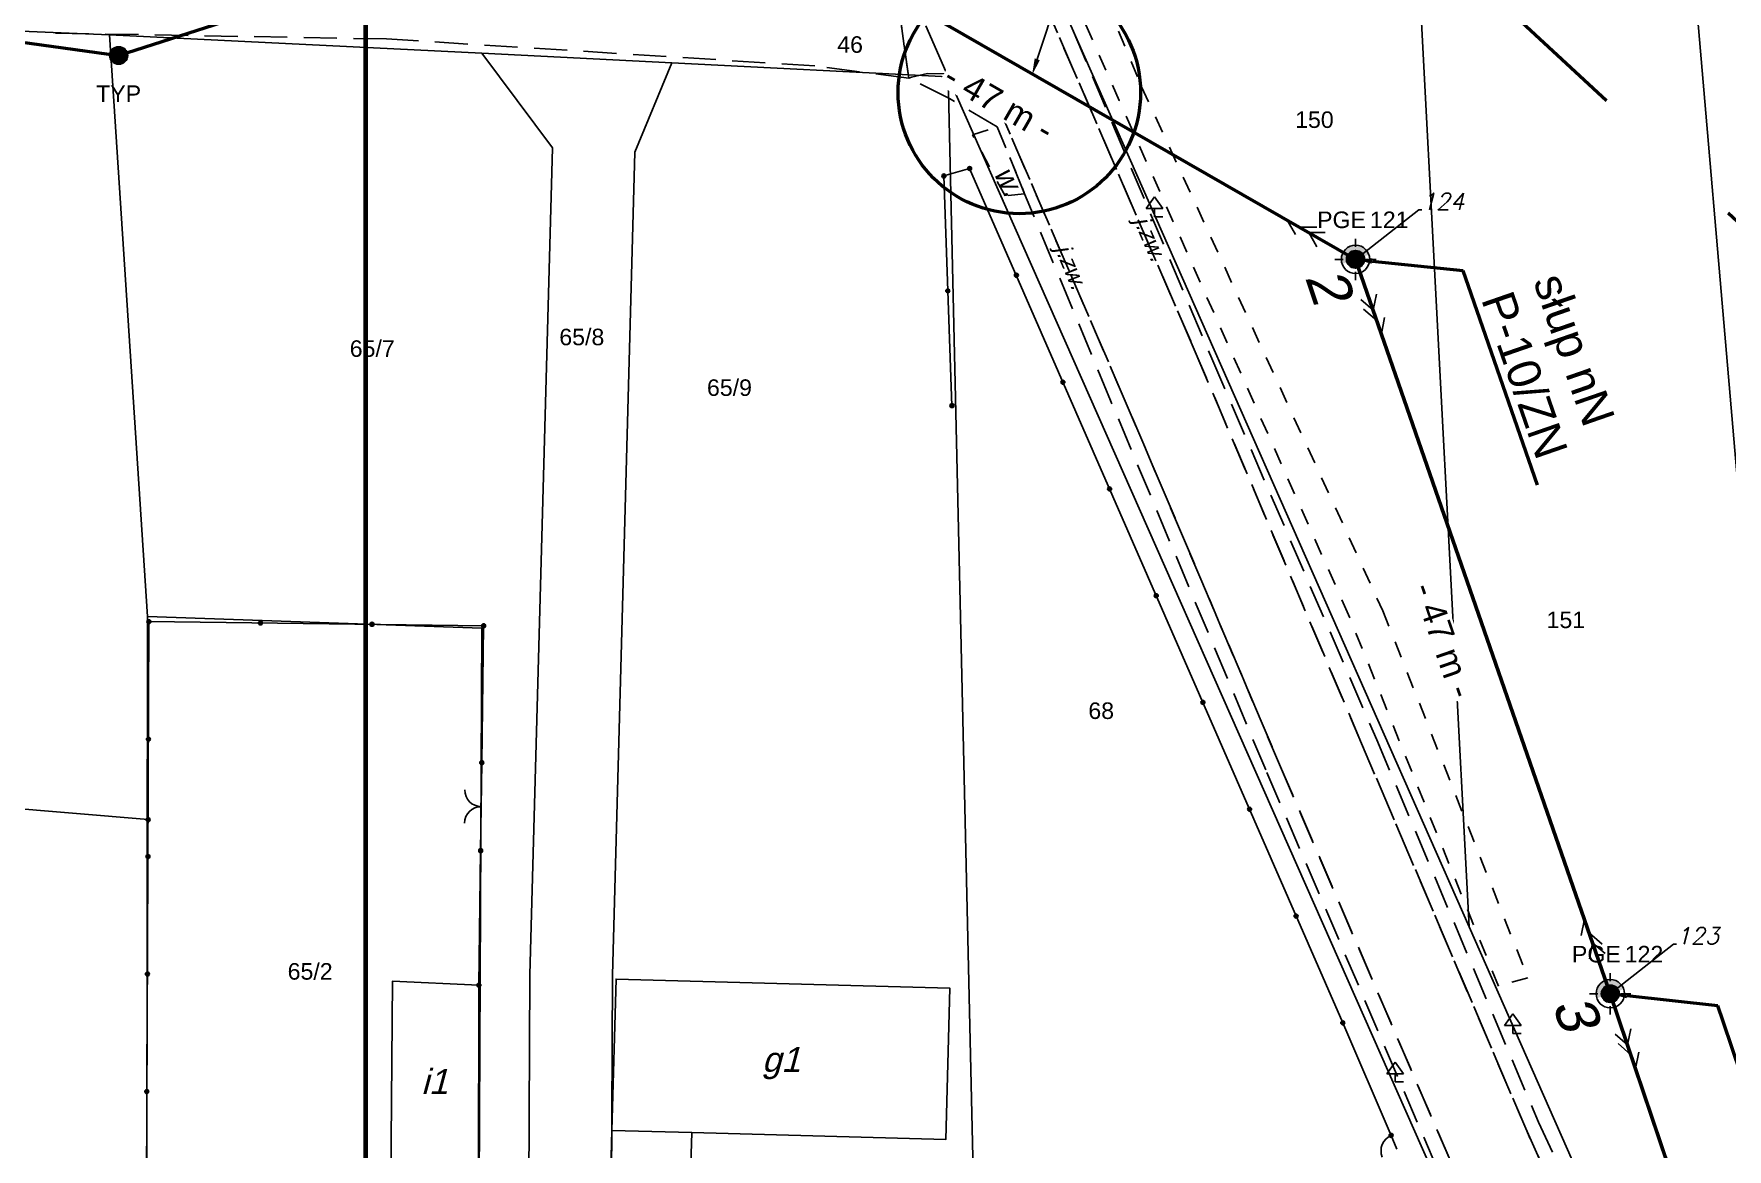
# Model space of a CAD drawing. Header units: metres. Extents: x 7542702 to 7555152, y 5804026 to 5815503.
# Drawn here: x 7549893.5 to 7549995.8, y 5805725.1 to 5805792.5 of the extents above; entities that cross this region are included whole.
import ezdxf
from ezdxf import colors
from ezdxf.entities.mleader import LeaderData, LeaderLine
from ezdxf.enums import TextEntityAlignment as Align
from ezdxf.math import Vec2, Vec3

# ---------------------------------------------------------------- set-up
doc = ezdxf.new("R2010")
doc.units = ezdxf.units.M
for name, pattern in [('4001', [0]), ('4002', [2, 1, -1]), ('4003', [3, 2, -1])]:
    doc.linetypes.add(name, pattern=pattern)
doc.layers.add('!tele', color=30, linetype='Continuous', lineweight=50, plot=False)
for name, color, linetype, lineweight in [('!trafo', 6, '4002', 50), ('_numery slupow etap 4 cz. 2', 7, 'Continuous', 40), ('_PRZEWIESZENIA', 6, 'Continuous', 50), ('_SIEC_NAPOWIETRZNA', 5, 'Continuous', 50), ('_SLUP_DZIERZAWIONY_ENERGETYCZNY', 1, 'Continuous', 30), ('_SLUP_PROJEKTOWANY', 4, 'Continuous', 30)]:
    doc.layers.add(name, color=color, linetype=linetype, lineweight=lineweight)
for name, color, linetype in [('_MM opisy', 7, 'Continuous'), ('_MM slupy', 5, 'Continuous'), ('Budynki', 7, 'Continuous'), ('Drogi', 135, 'Continuous'), ('Dzialki', 165, 'Continuous'), ('Linie_napowietrzne', 184, 'Continuous'), ('makro-numeracja-punktow', 7, 'Continuous'), ('Ogrodzenia', 184, 'Continuous'), ('SYSTEM', 250, 'Continuous'), ('Wody', 184, 'Continuous')]:
    doc.layers.add(name, color=color, linetype=linetype)
doc.layers.add('DIM', color=7, linetype='Continuous', plot=False)
doc.styles.add('DYN_DIM', font='arial.ttf')
doc.styles.add('GeodText', font='romans.shx', dxfattribs={"oblique": 14.323945})
doc.styles.get("Standard").update_dxf_attribs({"font": 'arial.ttf'})
doc.dimstyles.new('opis linie', dxfattribs={"dimtxt": 1.5, "dimasz": 0.18, "dimexe": 0.18, "dimexo": 0.0625, "dimgap": 2.5, "dimtad": 4, "dimdec": 0, "dimzin": 0, "dimdsep": 46, "dimtxsty": 'Standard', "dimcen": 0.09, "dimse1": 1, "dimse2": 1, "dimsd1": 1, "dimsd2": 1, "dimclrt": 256, "dimadec": 0, "dimazin": 0, "dimtfac": 1, "dimtdec": 0, "dimtofl": 0, "dimtmove": 0, "dimatfit": 3, "dimfxl": 1, "dimtfill": 1, "dimtolj": 1, "dimtzin": 0, "dimarcsym": 0})
doc.dimstyles.get("Standard").update_dxf_attribs({"dimtxt": 0.18, "dimasz": 0.18, "dimexe": 0.18, "dimexo": 0.0625, "dimgap": 0.09, "dimtad": 0, "dimtih": 1, "dimtoh": 1, "dimdec": 4, "dimzin": 0, "dimdsep": 46, "dimtxsty": 'Standard', "dimcen": 0.09, "dimadec": 0, "dimazin": 0, "dimtfac": 1, "dimtdec": 4, "dimtofl": 0, "dimtmove": 0, "dimatfit": 3, "dimfxl": 1, "dimtolj": 1, "dimtzin": 0, "dimarcsym": 0})

# ---------------------------------------------------------------- blocks, each defined once
blk = doc.blocks.new('1363')
at = {"layer": 'Linie_napowietrzne', "color": 184, "linetype": 'Continuous'}
for p, q in [((0, 1.5), (0, 2.5)), ((-1.5, 0), (-2.5, 0)), ((1.5, 0), (2.5, 0)), ((0, -1.5), (0, -2.5))]:
    blk.add_line(p, q, dxfattribs=at)
blk.add_circle((0, 0), 0.5, dxfattribs=at)
blk = doc.blocks.new('2283')
at = {"layer": 'Ogrodzenia', "color": 184, "linetype": 'Continuous'}
blk.add_line((0, 0), (0, 1), dxfattribs=at)
blk = doc.blocks.new('1283')
at = {"layer": 'Ogrodzenia', "color": 184, "linetype": 'Continuous'}
for centre, start, end in [((0, 2), 270, 0), ((0, -2), 0, 90)]:
    blk.add_arc(centre, 2, start, end, dxfattribs=at)
blk = doc.blocks.new('1281')
at = {"layer": 'Ogrodzenia', "color": 184, "linetype": 'Continuous'}
for radius in [0.24, 0.16, 0.08]:
    blk.add_circle((0, 0), radius, dxfattribs=at)
blk = doc.blocks.new('2284')
at = {"layer": 'Ogrodzenia', "color": 184, "linetype": 'Continuous'}
blk.add_line((0, 0), (0, 1), dxfattribs=at)
blk = doc.blocks.new('1284')
at = {"layer": 'Ogrodzenia', "color": 184, "linetype": 'Continuous'}
blk.add_arc((0, 2), 2, 270, 0, dxfattribs=at)
blk = doc.blocks.new('1573')
at = {"layer": 'Drogi', "color": 8, "linetype": 'Continuous'}
for p, q in [((0, 2.41), (-1, 1)), ((1, 1), (0, 2.41)), ((-1, 1), (0, 1)), ((0, 0), (0, 1)), ((0, 1), (1, 1)), ((1, 0), (0, 0))]:
    blk.add_line(p, q, dxfattribs=at)
blk = doc.blocks.new('1361')
at = {"layer": 'Linie_napowietrzne', "color": 184, "linetype": 'Continuous'}
blk.add_circle((0, 0), 0.5, dxfattribs=at)
blk = doc.blocks.new('1367')
at = {"layer": 'Linie_napowietrzne', "color": 30, "linetype": 'Continuous'}
for p, q in [((0, 0.5), (0, 10.5)), ((-1, 7.8), (0, 9.53)), ((0, 7.8), (1.04, 5.99))]:
    blk.add_line(p, q, dxfattribs=at)
blk = doc.blocks.new('1047')
at = {"layer": 'SYSTEM', "color": 250, "linetype": 'Continuous'}
blk.add_line((0, 1), (0, 11), dxfattribs=at)
blk = doc.blocks.new('1046')
at = {"layer": 'SYSTEM', "color": 250, "linetype": 'Continuous'}
for p, q in [((0, 1), (0, 11)), ((-1, 4.8), (0, 6.5)), ((1, 4.8), (0, 6.5))]:
    blk.add_line(p, q, dxfattribs=at)
blk = doc.blocks.new('SLUP_DZIERZAWIONY')
h = blk.add_hatch(color=256)
h.dxf.hatch_style = 1
h.paths.add_polyline_path([(0.53, 0, 1), (-0.53, 0, 1)])
at = {"lineweight": 30}
blk.add_circle((0, 0), 0.527, dxfattribs=at)
at = {"color": 7, "style": 'DYN_DIM', "flags": 13}
blk.add_attdef('ODC_FUNKCJONALNY', text='', height=1, dxfattribs=at).set_placement((0.36, 3.33), align=Align.CENTER)
at = {"color": 7, "flags": 12}
blk.add_attdef('WLASCICIEL', text='', height=1, dxfattribs=at).set_placement((0.63, 1.89), align=Align.RIGHT)
blk.add_attdef('SLUP_NUMER', (0.87, 1.89), '', height=1, dxfattribs=at)
blk.add_attdef('TYP', text='', height=1, dxfattribs=at).set_placement((0, -2.82), align=Align.CENTER)
blk = doc.blocks.new('SLUP_PROJEKTOWANY')
h = blk.add_hatch(color=256)
h.dxf.hatch_style = 1
h.paths.add_polyline_path([(0.53, 0, 1), (-0.53, 0, 1)])
at = {"lineweight": 30}
blk.add_circle((0, 0), 0.527, dxfattribs=at)
at = {"color": 7, "lineweight": -3, "style": 'DYN_DIM', "flags": 13}
blk.add_attdef('ODC_FUNKCJONALNY', text='', height=1, dxfattribs=at).set_placement((0.36, 3.76), align=Align.CENTER)
at = {"color": 7, "flags": 12}
blk.add_attdef('WLASCICIEL', text='', height=1, dxfattribs=at).set_placement((1.26, 2.33), align=Align.RIGHT)
blk.add_attdef('SLUP_NUMER', (1.51, 2.33), '', height=1, dxfattribs=at)
blk.add_attdef('TYP', text='', height=1, dxfattribs=at).set_placement((0, -2.81), align=Align.CENTER)
blk = doc.blocks.new('ZN')
at = {"layer": '_MM slupy', "transparency": 33554687}
h = blk.add_hatch(color=256, dxfattribs=at)
h.dxf.hatch_style = 1
h.paths.add_polyline_path([(0, -0.86), (0, 0.86, 1)])
at = {"layer": '_MM slupy'}
blk.add_circle((0, 0), 0.857, dxfattribs=at)
blk = doc.blocks.new('*D184')
at = {"layer": 'Defpoints', "color": 0}
for p in [(7549988.74, 5805734.51), (7549989.45, 5805734.75), (7550001.52, 5805696.65)]:
    blk.add_point(p, dxfattribs=at)
at = {"layer": 'DIM', "insert": (7549992.75, 5805714.78), "char_height": 1.5, "attachment_point": 5, "rotation": 288.6471, "bg_fill": 3, "box_fill_scale": 1.1, "bg_fill_color": 9, "bg_fill_true_color": 13158600, "bg_fill_transparency": 0}
blk.add_mtext('\\A1;- 40 m -', dxfattribs=at)
blk = doc.blocks.new('*D185')
at = {"layer": 'Defpoints', "color": 0}
for p in [(7549973.35, 5805778.88), (7549974.06, 5805779.13), (7549988.74, 5805734.51)]:
    blk.add_point(p, dxfattribs=at)
at = {"layer": 'DIM', "insert": (7549978.68, 5805755.88), "char_height": 1.5, "attachment_point": 5, "rotation": 289.1341, "bg_fill": 3, "box_fill_scale": 1.1, "bg_fill_color": 9, "bg_fill_true_color": 13158600, "bg_fill_transparency": 0}
blk.add_mtext('\\A1;- 47 m -', dxfattribs=at)
blk = doc.blocks.new('*D186')
at = {"layer": 'Defpoints', "color": 0}
for p in [(7549933.17, 5805802.84), (7549932.8, 5805802.18), (7549973.35, 5805778.88)]:
    blk.add_point(p, dxfattribs=at)
at = {"layer": 'DIM', "insert": (7549951.83, 5805788.36), "char_height": 1.5, "attachment_point": 5, "rotation": 330.1155, "bg_fill": 3, "box_fill_scale": 1.1, "bg_fill_color": 9, "bg_fill_true_color": 13158600, "bg_fill_transparency": 0}
blk.add_mtext('\\A1;- 47 m -', dxfattribs=at)
blk = doc.blocks.new('q')
at = {"layer": '_MM slupy'}
blk.add_blockref('ZN', (0, 0), dxfattribs=at)
at = {"layer": '_MM opisy'}
ml = blk.add_multileader_mtext('Standard', dxfattribs=at)
ml.set_content('\\pxql;słup nN\\PP-10/ZN', color=256)
ml.set_leader_properties()
ml.build(insert=Vec2(0, 0))
ml.multileader.update_dxf_attribs({"has_text_frame": 1, "text_left_attachment_type": 5, "text_right_attachment_type": 5, "dogleg_length": 1, "arrow_head_size": 1})
ctx = ml.context
ctx.base_point, ctx.char_height, ctx.arrow_head_size, ctx.landing_gap_size, ctx.plane_origin = Vec3(3.75, 5.9), 2, 1, 1, Vec3(1.72, -1.42)
ctx.left_attachment, ctx.right_attachment = 5, 5
notes = []
notes.append((ctx, [(0, (1, 1, 0), (2.75, 5.9), (1, 0), 1, [(0, [(0, 0), (2.75, 5.9)], 0, [])])]))
ctx.mtext.insert, ctx.mtext.flow_direction = Vec3(4.75, 11.7), 5
ctx.mtext.has_bg_fill, ctx.mtext.bg_color, ctx.mtext.bg_scale_factor, ctx.mtext.bg_transparency, ctx.mtext.use_window_bg_color = 1, -1023410175, 1, 0, 1
for ctx, leaders in notes:
    for number, flags, end, landing, length, lines in leaders:
        leader = LeaderData()
        leader.index, (leader.has_last_leader_line, leader.has_dogleg_vector, leader.attachment_direction) = number, flags
        leader.last_leader_point, leader.dogleg_vector, leader.dogleg_length = Vec3(end), Vec3(landing), length
        for number, points, colour, breaks in lines:
            line = LeaderLine()
            line.index, line.vertices, line.color, line.breaks = number, Vec3.list(points), colors.encode_raw_color(colour), breaks
            leader.lines.append(line)
        ctx.leaders.append(leader)

msp = doc.modelspace()

# ---------------------------------------------------------------- linework, layer by layer
at = {"layer": '!tele', "elevation": 142.33}
msp.add_lwpolyline([(7549932.8, 5805802.18), (7549973.35, 5805778.88), (7549988.74, 5805734.51), (7550001.52, 5805696.65), (7550011.5, 5805662.56), (7550042.39, 5805662.09), (7550072.26, 5805661.67), (7550095.77, 5805639.13), (7550131.02, 5805607.34), (7550177.55, 5805591.71), (7550226.66, 5805569.9), (7550259.5, 5805546.21), (7550307.73, 5805547.85), (7550356.12, 5805549.1)], dxfattribs=at)
at = {"layer": '!trafo', "ltscale": 10}
msp.add_lwpolyline([(7549210.97, 5805971.74), (7549186.51, 5805890.92), (7549758.63, 5805772.48), (7549780.18, 5805723.46), (7549839.54, 5805708.8), (7550034.64, 5805616.04), (7550225.72, 5805531.11), (7550299.47, 5805504.29), (7550434.68, 5805495.35), (7550436.91, 5805580.28), (7550233.54, 5805622.74), (7550079.34, 5805684.2), (7550017.88, 5805761.3), (7549901, 5805869.43)], close=True, dxfattribs=at)
at = {"layer": '_SIEC_NAPOWIETRZNA'}
for points in [[(7549802.71, 5805806.8), (7549836.83, 5805799.78), (7549898.63, 5805791.2), (7549932.8, 5805802.18)], [(7550001.51, 5805696.66), (7549988.74, 5805734.51), (7549973.35, 5805778.88), (7549932.8, 5805802.18)]]:
    msp.add_lwpolyline(points, dxfattribs=at)
at = {"layer": 'Budynki', "color": 7, "linetype": '4001'}
for points in [[(7549928.43, 5805726.25, 0), (7549928.68, 5805735.39, 0), (7549948.85, 5805734.84, 0), (7549948.61, 5805725.71, 0), (7549933.25, 5805726.12, 0), (7549928.43, 5805726.25, 0)], [(7549915.08, 5805723.21, 0), (7549915.18, 5805735.27, 0), (7549920.39, 5805735.03, 0), (7549920.37, 5805723.17, 0), (7549915.08, 5805723.21, 0)], [(7549928.33, 5805722.34, 0), (7549928.43, 5805726.25, 0), (7549933.25, 5805726.12, 0), (7549933.14, 5805722.21, 0), (7549928.33, 5805722.34, 0)]]:
    msp.add_polyline3d(points, dxfattribs=at)
at = {"layer": 'Defpoints', "color": 4, "lineweight": 70}
msp.add_lwpolyline([(7549521.03, 5805959.82), (7549913.54, 5805959.82), (7549913.54, 5805676.42), (7549521.03, 5805676.42)], close=True, dxfattribs=at)
at = {"layer": 'Drogi', "color": 8, "linetype": '4003'}
for p, q in [((7549963.67, 5805773.29), (7549950.7, 5805803.31)), ((7549950.7, 5805803.31), (7549963.67, 5805773.29)), ((7549951.62, 5805803.74), (7549964.66, 5805772.89)), ((7549946.36, 5805789.83), (7549945.82, 5805793.75)), ((7549945.82, 5805793.75), (7549946.36, 5805789.83)), ((7549914.82, 5805792.2), (7549893.88, 5805792.56)), ((7549940.69, 5805790.57), (7549914.82, 5805792.2)), ((7549946.36, 5805789.83), (7549940.69, 5805790.57)), ((7549946.36, 5805789.83), (7549946.52, 5805789.89)), ((7549946.52, 5805789.89), (7549946.36, 5805789.83)), ((7549948.83, 5805788.59), (7549946.36, 5805789.83)), ((7549946.52, 5805789.89), (7549947.49, 5805790.11)), ((7549947.49, 5805790.11), (7549946.52, 5805789.89)), ((7549947.49, 5805790.11), (7549948.49, 5805790.09)), ((7549948.49, 5805790.09), (7549947.49, 5805790.11)), ((7549948.49, 5805790.09), (7549949.36, 5805789.86)), ((7549949.36, 5805789.86), (7549948.49, 5805790.09)), ((7549949.36, 5805789.86), (7549950.27, 5805789.44)), ((7549950.27, 5805789.44), (7549949.36, 5805789.86)), ((7549951.71, 5805786.88), (7549948.83, 5805788.59)), ((7549950.27, 5805789.44), (7549950.96, 5805788.97)), ((7549950.96, 5805788.97), (7549950.27, 5805789.44)), ((7549950.96, 5805788.97), (7549951.69, 5805788.29)), ((7549951.69, 5805788.29), (7549950.96, 5805788.97)), ((7549951.69, 5805788.29), (7549959.32, 5805770.6)), ((7549959.32, 5805770.6), (7549951.69, 5805788.29)), ((7549953.36, 5805782.84), (7549951.71, 5805786.88)), ((7549958.55, 5805770.36), (7549953.36, 5805782.84)), ((7549973.72, 5805749.62), (7549963.67, 5805773.29)), ((7549963.67, 5805773.29), (7549973.72, 5805749.62)), ((7549964.66, 5805772.89), (7549974.63, 5805749.86)), ((7549967.93, 5805748.03), (7549958.55, 5805770.36)), ((7549959.32, 5805770.6), (7549968.82, 5805748.22)), ((7549968.82, 5805748.22), (7549959.32, 5805770.6)), ((7549983.63, 5805726.37), (7549973.72, 5805749.62)), ((7549973.72, 5805749.62), (7549983.63, 5805726.37)), ((7549974.63, 5805749.86), (7549984.4, 5805726.75)), ((7549978.26, 5805724), (7549967.93, 5805748.03)), ((7549968.82, 5805748.22), (7549979.06, 5805724.46)), ((7549979.06, 5805724.46), (7549968.82, 5805748.22)), ((7549986.37, 5805720.28), (7549983.63, 5805726.37)), ((7549983.63, 5805726.37), (7549986.37, 5805720.28)), ((7549984.4, 5805726.75), (7549986.86, 5805721.44))]:
    msp.add_line(p, q, dxfattribs=at)
at = {"layer": 'Dzialki'}
for p, q in [((7549980.21, 5805738.56), (7549966.78, 5805993.03)), ((7549966.78, 5805993.03), (7549980.21, 5805738.56)), ((7550004.18, 5805674.87), (7549977.55, 5805985.76)), ((7549977.55, 5805985.76), (7550004.18, 5805674.87)), ((7549980.21, 5805738.56), (7549948.28, 5805810.82)), ((7549948.28, 5805810.82), (7549980.21, 5805738.56)), ((7549802.06, 5805796.33), (7549898.08, 5805792.45)), ((7549898.08, 5805792.45), (7549802.06, 5805796.33)), ((7549947.39, 5805792.99), (7549948.74, 5805789.91)), ((7549948.74, 5805789.91), (7549947.39, 5805792.99)), ((7549898.08, 5805792.45), (7549920.58, 5805791.33)), ((7549900.38, 5805757.3), (7549898.08, 5805792.45)), ((7549898.08, 5805792.45), (7549900.38, 5805757.3)), ((7549920.58, 5805791.33), (7549898.08, 5805792.45)), ((7549924.84, 5805785.61), (7549920.58, 5805791.33)), ((7549920.58, 5805791.33), (7549932.04, 5805790.75)), ((7549920.58, 5805791.33), (7549924.84, 5805785.61)), ((7549932.04, 5805790.75), (7549920.58, 5805791.33)), ((7549932.04, 5805790.75), (7549929.82, 5805785.35)), ((7549929.82, 5805785.35), (7549932.04, 5805790.75)), ((7549932.04, 5805790.75), (7549948.74, 5805789.91)), ((7549948.74, 5805789.91), (7549932.04, 5805790.75)), ((7549948.74, 5805789.91), (7549951.43, 5805672.5)), ((7549948.74, 5805789.91), (7549980.95, 5805717.12)), ((7549951.43, 5805672.5), (7549948.74, 5805789.91)), ((7549980.95, 5805717.12), (7549948.74, 5805789.91)), ((7549923.47, 5805735.65), (7549924.84, 5805785.61)), ((7549924.84, 5805785.61), (7549923.47, 5805735.65)), ((7549929.82, 5805785.35), (7549928.47, 5805735.64)), ((7549928.47, 5805735.64), (7549929.82, 5805785.35)), ((7549900.29, 5805700.3), (7549900.38, 5805757.3)), ((7549900.38, 5805757.3), (7549900.29, 5805700.3)), ((7549900.38, 5805757.3), (7549920.57, 5805756.6)), ((7549920.57, 5805756.6), (7549900.38, 5805757.3)), ((7549920.57, 5805756.6), (7549920.28, 5805696.19)), ((7549920.28, 5805696.19), (7549920.57, 5805756.6)), ((7550000.72, 5805692.17), (7549980.21, 5805738.56)), ((7549980.21, 5805738.56), (7550000.72, 5805692.17)), ((7549923.27, 5805695.58), (7549923.47, 5805735.65)), ((7549923.47, 5805735.65), (7549923.27, 5805695.58)), ((7549928.47, 5805735.64), (7549928.2, 5805675.27)), ((7549928.2, 5805675.27), (7549928.47, 5805735.64))]:
    msp.add_line(p, q, dxfattribs=at)
at = {"layer": 'Ogrodzenia', "color": 184, "linetype": '4001'}
for p, q in [((7549950.04, 5805784.37), (7549948.48, 5805783.92)), ((7549948.48, 5805783.92), (7549948.97, 5805770.04)), ((7549972.58, 5805732.75), (7549950.04, 5805784.37)), ((7549900.46, 5805756.99), (7549900.2, 5805700.2)), ((7549920.68, 5805756.74), (7549900.46, 5805756.99)), ((7549920.57, 5805748.47), (7549920.68, 5805756.74)), ((7549900.41, 5805745.03), (7549870.85, 5805747.5)), ((7549920.39, 5805735.03), (7549920.5, 5805743.15)), ((7549975.5, 5805725.95), (7549972.58, 5805732.75))]:
    msp.add_line(p, q, dxfattribs=at)
at = {"layer": 'Wody', "color": 184, "linetype": '4002'}
for points in [[(7549949.85, 5805814.85, 0), (7549960.43, 5805789.3, 0), (7549975, 5805757.64, 0), (7549983.76, 5805735.48, 0), (7549981.98, 5805734.96, 0), (7549972.93, 5805757.4, 0), (7549959.07, 5805788.48, 0), (7549947.65, 5805814.39, 0), (7549949.85, 5805814.85, 0)], [(7549950.21, 5805786.41, 0), (7549951.71, 5805786.88, 0), (7549953.36, 5805782.84, 0), (7549952.18, 5805782.71, 0), (7549950.21, 5805786.41, 0)]]:
    msp.add_polyline3d(points, dxfattribs=at)

# ---------------------------------------------------------------- block references
at = {"layer": '_SLUP_DZIERZAWIONY_ENERGETYCZNY'}
for p, values in [((7549973.35, 5805778.88, 142.69), {'WLASCICIEL': 'PGE', 'SLUP_NUMER': '121'}), ((7549988.74, 5805734.51, 142.76), {'WLASCICIEL': 'PGE', 'SLUP_NUMER': '122'})]:
    msp.add_blockref('SLUP_DZIERZAWIONY', p, dxfattribs=at).add_auto_attribs(values)
at = {"layer": '_SLUP_PROJEKTOWANY'}
msp.add_blockref('SLUP_PROJEKTOWANY', (7549898.63, 5805791.2), dxfattribs=at).add_auto_attribs({'WLASCICIEL': 'PROJ', 'SLUP_NUMER': '4', 'TYP': 'TYP'})
at = {"layer": 'Drogi', "color": 8, "xscale": 0.5, "yscale": 0.5, "zscale": 0.5}
for p in [(7549961.21, 5805781.45), (7549982.85, 5805732.1), (7549975.74, 5805729.18)]:
    msp.add_blockref('1573', p, dxfattribs=at)
at = {"layer": 'Linie_napowietrzne', "color": 1}
for name, p, xscale, yscale, zscale, rotation in [('1046', (7549973.35, 5805778.88), 0.5, 0.5, 0.5, 60.11548699999997), ('1047', (7549973.35, 5805778.88), 0.5, 0.5, 0.5, 60.11548699999997), ('1046', (7549973.35, 5805778.88), 0.4999999999999999, 0.4999999999999999, 0.4999999999999999, 199.1340669999999), ('1047', (7549973.35, 5805778.88), 0.4999999999999999, 0.4999999999999999, 0.4999999999999999, 199.1340669999999), ('1046', (7549988.74, 5805734.51), 0.5, 0.5, 0.5, 19.13406700000002), ('1047', (7549988.74, 5805734.51), 0.5, 0.5, 0.5, 19.13406700000002), ('1046', (7549988.74, 5805734.51), 0.4999999999999999, 0.4999999999999999, 0.4999999999999999, 198.647144), ('1047', (7549988.74, 5805734.51), 0.4999999999999999, 0.4999999999999999, 0.4999999999999999, 198.647144)]:
    msp.add_blockref(name, p, dxfattribs=dict(at, xscale=xscale, yscale=yscale, zscale=zscale, rotation=rotation))
at = {"layer": 'Linie_napowietrzne', "color": 30}
for p, xscale, yscale, zscale, rotation in [((7549973.35, 5805778.88), 0.5, 0.5, 0.5, 60.118357), ((7549973.35, 5805778.88), 0.5, 0.5, 0.5, 60.118357), ((7549973.35, 5805778.88), 0.4999999999999999, 0.4999999999999999, 0.4999999999999999, 199.1294089999999), ((7549973.35, 5805778.88), 0.4999999999999999, 0.4999999999999999, 0.4999999999999999, 199.1294089999999), ((7549988.74, 5805734.51), 0.5, 0.5, 0.5, 19.12940900000001), ((7549988.74, 5805734.51), 0.5, 0.5, 0.5, 19.12940900000001), ((7549988.74, 5805734.51), 0.4999999999999999, 0.4999999999999999, 0.4999999999999999, 198.6525959999998), ((7549988.74, 5805734.51), 0.4999999999999999, 0.4999999999999999, 0.4999999999999999, 198.6525959999998)]:
    msp.add_blockref('1367', p, dxfattribs=dict(at, xscale=xscale, yscale=yscale, zscale=zscale, rotation=rotation))
at = {"layer": 'Linie_napowietrzne', "color": 184, "xscale": 0.5, "yscale": 0.5, "zscale": 0.5}
for name, p in [('1363', (7549973.35, 5805778.88, 142.69)), ('1363', (7549973.35, 5805778.88, 142.69)), ('1361', (7549973.35, 5805778.88, 142.69)), ('1361', (7549973.35, 5805778.88, 142.69)), ('1363', (7549988.74, 5805734.51, 142.76)), ('1363', (7549988.74, 5805734.51, 142.76)), ('1361', (7549988.74, 5805734.51, 142.76)), ('1361', (7549988.74, 5805734.51, 142.76))]:
    msp.add_blockref(name, p, dxfattribs=at)
at = {"layer": 'Ogrodzenia', "color": 184, "xscale": 0.5, "yscale": 0.5, "zscale": 0.5}
for p in [(7549950.04, 5805784.37), (7549950.04, 5805784.37), (7549948.48, 5805783.92), (7549948.48, 5805783.92), (7549952.86, 5805777.92), (7549948.72, 5805776.98), (7549955.67, 5805771.46), (7549948.97, 5805770.04), (7549958.49, 5805765.01), (7549961.31, 5805758.56), (7549900.46, 5805756.99), (7549900.46, 5805756.99), (7549907.2, 5805756.91), (7549913.94, 5805756.83), (7549920.68, 5805756.74), (7549920.68, 5805756.74), (7549964.13, 5805752.11), (7549900.43, 5805749.89), (7549920.57, 5805748.47), (7549966.95, 5805745.66), (7549900.41, 5805745.03), (7549900.4, 5805742.8), (7549920.5, 5805743.15), (7549969.76, 5805739.2), (7549900.37, 5805735.7), (7549920.39, 5805735.03), (7549972.58, 5805732.75), (7549972.58, 5805732.75), (7549900.33, 5805728.6), (7549975.5, 5805725.95)]:
    msp.add_blockref('1281', p, dxfattribs=at)
at = {"layer": 'Ogrodzenia', "color": 184}
for name, p, xscale, yscale, rotation in [('2283', (7549920.57, 5805748.47), 0.5, 5.316461, 179.245584), ('2284', (7549975.5, 5805725.95), 0.4999999999999999, 0.900777, 202.8645079999998)]:
    msp.add_blockref(name, p, dxfattribs=dict(at, xscale=xscale, yscale=yscale, rotation=rotation))
for name, p, xscale, yscale, zscale, rotation in [('1283', (7549920.53, 5805745.81), 0.5, 0.5, 0.5, 179.245584), ('1284', (7549975.5, 5805725.95), 0.4999999999999999, 0.4999999999999999, 0.4999999999999999, 202.8645079999998)]:
    msp.add_blockref(name, p, dxfattribs=dict(at, xscale=xscale, yscale=yscale, zscale=zscale, rotation=rotation))

# ---------------------------------------------------------------- texts
at = {"layer": 'Budynki', "color": 7, "oblique": 15}
for s, p in [('g1', (7549937.49, 5805729.79)), ('i1', (7549916.9, 5805728.46))]:
    msp.add_text(s, height=1.5, rotation=359.97, dxfattribs=at).set_placement(p)
at = {"layer": 'Drogi', "color": 8, "oblique": 15}
for rotation, p in [(293.4084, (7549959.93, 5805781.23)), (292.7102, (7549955.17, 5805779.54))]:
    msp.add_text('j.zw.', height=1, rotation=rotation, dxfattribs=at).set_placement(p)
at = {"layer": 'Dzialki'}
for s, p in [('46', (7549942.04, 5805791.36)), ('150', (7549969.7, 5805786.82)), ('65/8', (7549925.25, 5805773.69)), ('65/7', (7549912.59, 5805772.99)), ('65/9', (7549934.17, 5805770.63)), ('151', (7549984.89, 5805756.6)), ('68', (7549957.21, 5805751.11)), ('65/2', (7549908.84, 5805735.36))]:
    msp.add_text(s, height=1, dxfattribs=at).set_placement(p)
at = {"layer": 'makro-numeracja-punktow', "color": 6, "char_height": 1, "attachment_point": 7, "line_spacing_factor": 0.8, "style": 'GeodText'}
for s, insert in [('124', (7549977.35, 5805781.88)), ('123', (7549992.74, 5805737.51))]:
    msp.add_mtext(s, dxfattribs=dict(at, insert=insert))
at = {"layer": 'Wody', "color": 184, "oblique": 15}
msp.add_text('w.', height=1.25, rotation=298.0323, dxfattribs=at).set_placement((7549951.45, 5805784.1))

# ---------------------------------------------------------------- leaders
at = {"layer": 'makro-numeracja-punktow', "color": 6, "has_arrowhead": 0, "annotation_type": 0, "has_hookline": 1, "hookline_direction": 0}
for points, text_width in [([(7549973.35, 5805778.88), (7549977.17, 5805781.88), (7549977.35, 5805781.88)], 2.35), ([(7549988.74, 5805734.51), (7549992.56, 5805737.51), (7549992.74, 5805737.51)], 2.43)]:
    msp.add_leader(points, dimstyle='Standard', dxfattribs=dict(at, text_width=text_width))

# ---------------------------------------------------------------- next in the draw order: block references
at = {"layer": '!tele'}
for p, rotation in [((7549973.35, 5805778.88), 289.1340666324703), ((7549988.74, 5805734.51), 288.6471443674744)]:
    msp.add_blockref('q', p, dxfattribs=dict(at, rotation=rotation))

# ---------------------------------------------------------------- next in the draw order: dimensions: what is measured, and where the dimension line sits
at = {"layer": 'DIM'}
dim = msp.add_aligned_dim(p1=(7550001.52, 5805696.65), p2=(7549988.74, 5805734.51), distance=-0.75, dimstyle='opis linie', override={"dimpost": '- <> m -'}, dxfattribs=at)
dim.commit()
dim.dimension.update_dxf_attribs({"geometry": '*D184', "text_midpoint": (7549992.75, 5805714.78)})

# ---------------------------------------------------------------- next in the draw order: dimensions: what is measured, and where the dimension line sits
dim = msp.add_aligned_dim(p1=(7549988.74, 5805734.51), p2=(7549973.35, 5805778.88), distance=-0.75, dimstyle='opis linie', override={"dimpost": '- <> m -'}, dxfattribs=at)
dim.commit()
dim.dimension.update_dxf_attribs({"geometry": '*D185', "text_midpoint": (7549978.68, 5805755.88)})

# ---------------------------------------------------------------- next in the draw order: texts
at = {"layer": '_numery slupow etap 4 cz. 2', "oblique": 10}
for s, p in [('2', (7549970.28, 5805777.81)), ('3', (7549985.23, 5805733.87))]:
    msp.add_text(s, height=2.5, rotation=288.4266, dxfattribs=at).set_placement(p)

# ---------------------------------------------------------------- next in the draw order: dimensions: what is measured, and where the dimension line sits
at = {"layer": 'DIM'}
dim = msp.add_aligned_dim(p1=(7549973.35, 5805778.88), p2=(7549932.8, 5805802.18), distance=-0.75, dimstyle='opis linie', override={"dimpost": '- <> m -'}, dxfattribs=at)
dim.commit()
dim.dimension.update_dxf_attribs({"geometry": '*D186', "text_midpoint": (7549951.83, 5805788.36)})

# ---------------------------------------------------------------- next in the draw order: leaders
at = {"layer": '_MM opisy', "color": 1}
ml = msp.add_multileader_mtext('Standard', dxfattribs=at)
ml.set_content('\\pxql;obw. nr 2', color=1)
ml.set_leader_properties()
ml.build(insert=Vec2(0, 0))
ml.multileader.update_dxf_attribs({"has_text_frame": 1, "text_left_attachment_type": 5, "text_right_attachment_type": 5, "dogleg_length": 1, "arrow_head_size": 1})
ctx = ml.context
ctx.base_point, ctx.char_height, ctx.arrow_head_size, ctx.landing_gap_size, ctx.plane_origin, ctx.plane_x_axis, ctx.plane_y_axis = Vec3(7549956.84, 5805796.32), 2, 1, 1, Vec3(7549955.68, 5805788.81), Vec3(0.993021, 0.117936), Vec3(-0.117936, 0.993021)
ctx.left_attachment, ctx.right_attachment = 5, 5
notes = []
notes.append((ctx, [(0, (1, 1, 0), (7549955.85, 5805796.2), (0.993021, 0.117936), 1, [(0, [(7549953.81, 5805790.02), (7549955.85, 5805796.2)], 0, [])])]))
ctx.mtext.insert, ctx.mtext.text_direction, ctx.mtext.flow_direction = Vec3(7549957.55, 5805798.87), Vec3(0.993021, 0.117936), 5
ctx.mtext.has_bg_fill, ctx.mtext.bg_color, ctx.mtext.bg_scale_factor, ctx.mtext.bg_transparency, ctx.mtext.use_window_bg_color = 1, -1023410175, 1, 0, 1
for ctx, leaders in notes:
    for number, flags, end, landing, length, lines in leaders:
        leader = LeaderData()
        leader.index, (leader.has_last_leader_line, leader.has_dogleg_vector, leader.attachment_direction) = number, flags
        leader.last_leader_point, leader.dogleg_vector, leader.dogleg_length = Vec3(end), Vec3(landing), length
        for number, points, colour, breaks in lines:
            line = LeaderLine()
            line.index, line.vertices, line.color, line.breaks = number, Vec3.list(points), colors.encode_raw_color(colour), breaks
            leader.lines.append(line)
        ctx.leaders.append(leader)

# ---------------------------------------------------------------- next in the draw order: linework, layer by layer
at = {"layer": '_PRZEWIESZENIA', "color": 3}
msp.add_circle((7549953.04, 5805788.96, 122.55), 7.32, dxfattribs=at)

doc.saveas('drawing.dxf')
